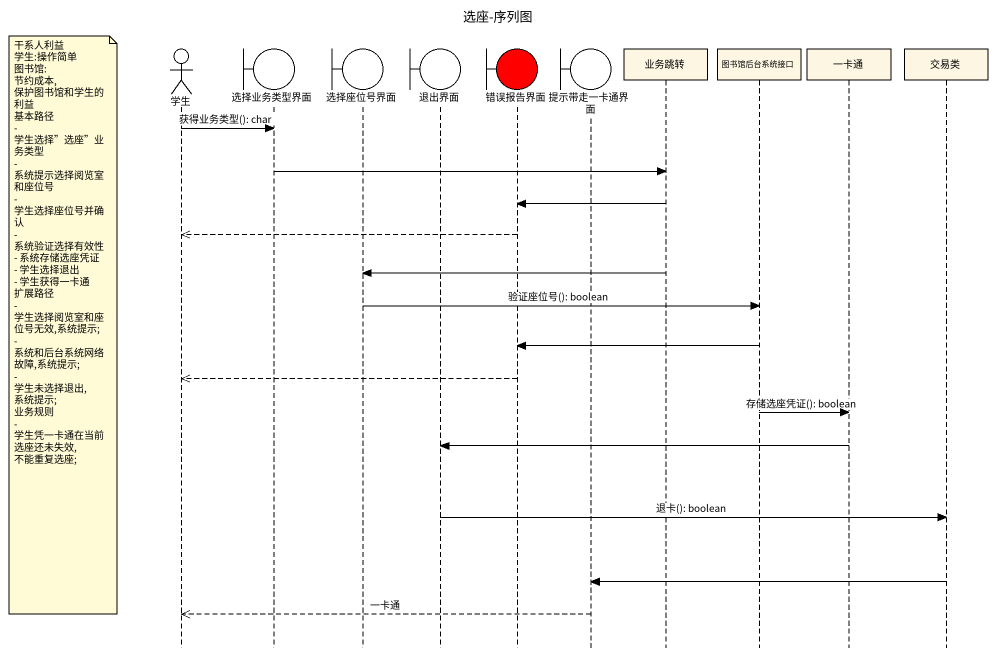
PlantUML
@startuml
title 选座-序列图
hide footbox
actor 学生
boundary 选择业务类型界面
boundary 选择座位号界面
boundary 退出界面
boundary 错误报告界面 #FF0000
boundary 提示带走一卡通界面
participant 业务跳转
participant 图书馆后台系统接口
participant 一卡通
participant 交易类

学生 -> 选择业务类型界面 : 获得业务类型(): char
选择业务类型界面 -> 业务跳转
业务跳转 -> 错误报告界面
错误报告界面 -->> 学生
业务跳转 -> 选择座位号界面
选择座位号界面 -> 图书馆后台系统接口 : 验证座位号(): boolean
note left of 学生
  干系人利益
  学生:操作简单
  图书馆: 节约成本,保护图书馆和学生的利益
  基本路径
  - 学生选择”选座”业务类型
  - 系统提示选择阅览室和座位号
  - 学生选择座位号并确认
  - 系统验证选择有效性
  - 系统存储选座凭证
  - 学生选择退出
  - 学生获得一卡通
  扩展路径
  - 学生选择阅览室和座位号无效,系统提示;
  - 系统和后台系统网络故障,系统提示;
  - 学生未选择退出,系统提示;
  业务规则
  - 学生凭一卡通在当前选座还未失效,不能重复选座;
end note
图书馆后台系统接口 -> 错误报告界面
错误报告界面 -->> 学生
图书馆后台系统接口 -> 一卡通 : 存储选座凭证(): boolean
一卡通 -> 退出界面
退出界面 -> 交易类 : 退卡(): boolean
交易类 -> 提示带走一卡通界面
提示带走一卡通界面 -->> 学生 : 一卡通
@enduml
